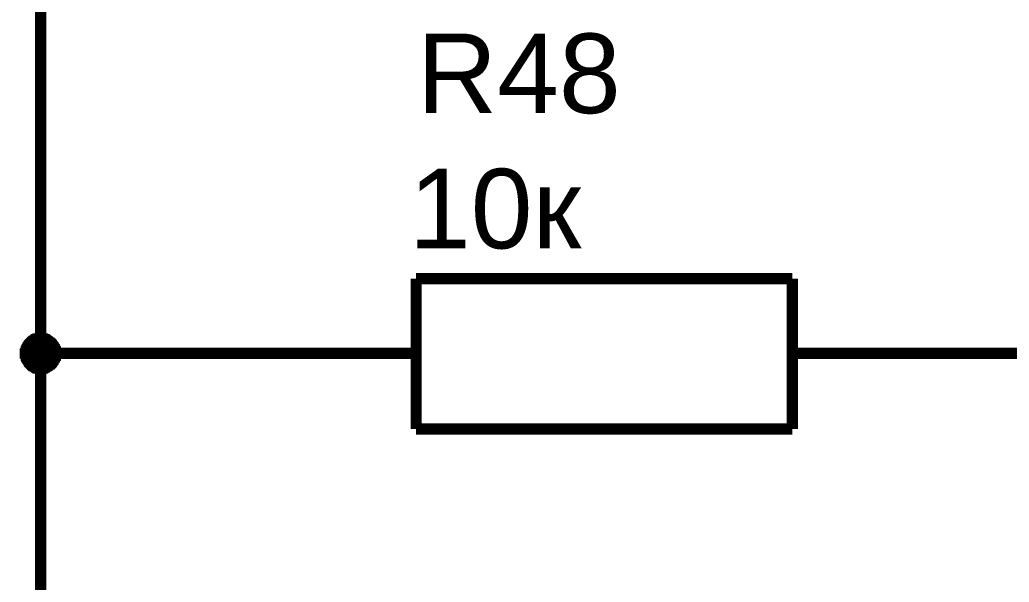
# Model space of a CAD drawing. Header units: millimetres. Extents: x 0 to 594, y 0 to 420.
# Drawn here: x 494.72 to 521.06, y 293.35 to 308.31 of the extents above; entities that cross this region are included whole.
import ezdxf

# ---------------------------------------------------------------- set-up
doc = ezdxf.new("R2010")
doc.units = ezdxf.units.MM
doc.layers.add('Sheet', color=255, linetype='Continuous')
doc.styles.get("Standard").update_dxf_attribs({"font": 'arial.ttf'})

msp = doc.modelspace()

# ---------------------------------------------------------------- linework, layer by layer
at = {"layer": 'Sheet', "color": 0}
for points, const_width in [([(500.277, 299.432), (495.282, 299.432), (495.282, 314.884)], 0.3), ([(515.284, 301.421), (505.273, 301.421)], 0.3), ([(505.273, 297.421), (505.273, 301.421)], 0.3), ([(515.284, 301.421), (515.284, 297.421)], 0.3), ([(494.774, 299.432), (494.774, 299.453), (494.774, 299.474), (494.774, 299.516), (494.774, 299.537), (494.795, 299.559), (494.795, 299.58), (494.795, 299.601), (494.817, 299.622), (494.817, 299.643), (494.838, 299.664), (494.838, 299.686), (494.859, 299.707), (494.88, 299.728), (494.88, 299.749), (494.901, 299.77), (494.922, 299.791), (494.944, 299.813), (494.944, 299.813), (494.965, 299.834), (494.986, 299.855), (495.007, 299.855), (495.028, 299.876), (495.049, 299.897), (495.071, 299.897), (495.092, 299.918), (495.134, 299.918), (495.155, 299.918), (495.176, 299.94), (495.198, 299.94), (495.219, 299.94), (495.261, 299.94), (495.282, 299.94)], 0.0991), ([(494.774, 299.432), (494.774, 299.453), (494.774, 299.474), (494.774, 299.516), (494.774, 299.537), (494.795, 299.559), (494.795, 299.58), (494.795, 299.601), (494.817, 299.622), (494.817, 299.643), (494.838, 299.664), (494.838, 299.686), (494.859, 299.707), (494.88, 299.728), (494.88, 299.749), (494.901, 299.77), (494.922, 299.791), (494.944, 299.813), (494.944, 299.813), (494.965, 299.834), (494.986, 299.855), (495.007, 299.855), (495.028, 299.876), (495.049, 299.897), (495.071, 299.897), (495.092, 299.918), (495.134, 299.918), (495.155, 299.918), (495.176, 299.94), (495.198, 299.94), (495.219, 299.94), (495.261, 299.94), (495.282, 299.94)], 0.0991), ([(494.774, 299.432), (494.774, 299.453), (494.774, 299.474), (494.774, 299.516), (494.774, 299.537), (494.795, 299.559), (494.795, 299.58), (494.795, 299.601), (494.817, 299.622), (494.817, 299.643), (494.838, 299.664), (494.838, 299.686), (494.859, 299.707), (494.88, 299.728), (494.88, 299.749), (494.901, 299.77), (494.922, 299.791), (494.944, 299.813), (494.944, 299.813), (494.965, 299.834), (494.986, 299.855), (495.007, 299.855), (495.028, 299.876), (495.049, 299.897), (495.071, 299.897), (495.092, 299.918), (495.134, 299.918), (495.155, 299.918), (495.176, 299.94), (495.198, 299.94), (495.219, 299.94), (495.261, 299.94), (495.282, 299.94)], 0.0991), ([(494.774, 299.432), (494.774, 299.453), (494.774, 299.474), (494.774, 299.516), (494.774, 299.537), (494.795, 299.559), (494.795, 299.58), (494.795, 299.601), (494.817, 299.622), (494.817, 299.643), (494.838, 299.664), (494.838, 299.686), (494.859, 299.707), (494.88, 299.728), (494.88, 299.749), (494.901, 299.77), (494.922, 299.791), (494.944, 299.813), (494.944, 299.813), (494.965, 299.834), (494.986, 299.855), (495.007, 299.855), (495.028, 299.876), (495.049, 299.897), (495.071, 299.897), (495.092, 299.918), (495.134, 299.918), (495.155, 299.918), (495.176, 299.94), (495.198, 299.94), (495.219, 299.94), (495.261, 299.94), (495.282, 299.94)], 0.0991), ([(494.774, 299.432), (494.774, 299.453), (494.774, 299.474), (494.774, 299.516), (494.774, 299.537), (494.795, 299.559), (494.795, 299.58), (494.795, 299.601), (494.817, 299.622), (494.817, 299.643), (494.838, 299.664), (494.838, 299.686), (494.859, 299.707), (494.88, 299.728), (494.88, 299.749), (494.901, 299.77), (494.922, 299.791), (494.944, 299.813), (494.944, 299.813), (494.965, 299.834), (494.986, 299.855), (495.007, 299.855), (495.028, 299.876), (495.049, 299.897), (495.071, 299.897), (495.092, 299.918), (495.134, 299.918), (495.155, 299.918), (495.176, 299.94), (495.198, 299.94), (495.219, 299.94), (495.261, 299.94), (495.282, 299.94)], 0.0991), ([(494.774, 299.432), (494.774, 299.453), (494.774, 299.474), (494.774, 299.516), (494.774, 299.537), (494.795, 299.559), (494.795, 299.58), (494.795, 299.601), (494.817, 299.622), (494.817, 299.643), (494.838, 299.664), (494.838, 299.686), (494.859, 299.707), (494.88, 299.728), (494.88, 299.749), (494.901, 299.77), (494.922, 299.791), (494.944, 299.813), (494.944, 299.813), (494.965, 299.834), (494.986, 299.855), (495.007, 299.855), (495.028, 299.876), (495.049, 299.897), (495.071, 299.897), (495.092, 299.918), (495.134, 299.918), (495.155, 299.918), (495.176, 299.94), (495.198, 299.94), (495.219, 299.94), (495.261, 299.94), (495.282, 299.94)], 0.0991), ([(494.774, 299.432), (494.774, 299.453), (494.774, 299.474), (494.774, 299.516), (494.774, 299.537), (494.795, 299.559), (494.795, 299.58), (494.795, 299.601), (494.817, 299.622), (494.817, 299.643), (494.838, 299.664), (494.838, 299.686), (494.859, 299.707), (494.88, 299.728), (494.88, 299.749), (494.901, 299.77), (494.922, 299.791), (494.944, 299.813), (494.944, 299.813), (494.965, 299.834), (494.986, 299.855), (495.007, 299.855), (495.028, 299.876), (495.049, 299.897), (495.071, 299.897), (495.092, 299.918), (495.134, 299.918), (495.155, 299.918), (495.176, 299.94), (495.198, 299.94), (495.219, 299.94), (495.261, 299.94), (495.282, 299.94)], 0.0991), ([(494.774, 299.432), (494.774, 299.453), (494.774, 299.474), (494.774, 299.516), (494.774, 299.537), (494.795, 299.559), (494.795, 299.58), (494.795, 299.601), (494.817, 299.622), (494.817, 299.643), (494.838, 299.664), (494.838, 299.686), (494.859, 299.707), (494.88, 299.728), (494.88, 299.749), (494.901, 299.77), (494.922, 299.791), (494.944, 299.813), (494.944, 299.813), (494.965, 299.834), (494.986, 299.855), (495.007, 299.855), (495.028, 299.876), (495.049, 299.897), (495.071, 299.897), (495.092, 299.918), (495.134, 299.918), (495.155, 299.918), (495.176, 299.94), (495.198, 299.94), (495.219, 299.94), (495.261, 299.94), (495.282, 299.94)], 0.0991), ([(495.282, 299.94), (495.282, 299.94)], 0.0991), ([(495.282, 299.94), (495.303, 299.94), (495.325, 299.94), (495.367, 299.94), (495.388, 299.94), (495.409, 299.918), (495.43, 299.918), (495.452, 299.918), (495.473, 299.897), (495.494, 299.897), (495.515, 299.876), (495.536, 299.855), (495.557, 299.855), (495.579, 299.834), (495.6, 299.813), (495.621, 299.813), (495.642, 299.791), (495.663, 299.77), (495.663, 299.749), (495.684, 299.728), (495.706, 299.707), (495.706, 299.686), (495.727, 299.664), (495.748, 299.643), (495.748, 299.622), (495.769, 299.601), (495.769, 299.58), (495.769, 299.559), (495.79, 299.537), (495.79, 299.516), (495.79, 299.474), (495.79, 299.453), (495.79, 299.432)], 0.0991), ([(495.282, 299.94), (495.282, 299.94)], 0.0991), ([(495.282, 299.94), (495.303, 299.94), (495.325, 299.94), (495.367, 299.94), (495.388, 299.94), (495.409, 299.918), (495.43, 299.918), (495.452, 299.918), (495.473, 299.897), (495.494, 299.897), (495.515, 299.876), (495.536, 299.855), (495.557, 299.855), (495.579, 299.834), (495.6, 299.813), (495.621, 299.813), (495.642, 299.791), (495.663, 299.77), (495.663, 299.749), (495.684, 299.728), (495.706, 299.707), (495.706, 299.686), (495.727, 299.664), (495.748, 299.643), (495.748, 299.622), (495.769, 299.601), (495.769, 299.58), (495.769, 299.559), (495.79, 299.537), (495.79, 299.516), (495.79, 299.474), (495.79, 299.453), (495.79, 299.432)], 0.0991), ([(495.282, 299.94), (495.282, 299.94)], 0.0991), ([(495.282, 299.94), (495.303, 299.94), (495.325, 299.94), (495.367, 299.94), (495.388, 299.94), (495.409, 299.918), (495.43, 299.918), (495.452, 299.918), (495.473, 299.897), (495.494, 299.897), (495.515, 299.876), (495.536, 299.855), (495.557, 299.855), (495.579, 299.834), (495.6, 299.813), (495.621, 299.813), (495.642, 299.791), (495.663, 299.77), (495.663, 299.749), (495.684, 299.728), (495.706, 299.707), (495.706, 299.686), (495.727, 299.664), (495.748, 299.643), (495.748, 299.622), (495.769, 299.601), (495.769, 299.58), (495.769, 299.559), (495.79, 299.537), (495.79, 299.516), (495.79, 299.474), (495.79, 299.453), (495.79, 299.432)], 0.0991), ([(495.282, 299.94), (495.282, 299.94)], 0.0991), ([(495.282, 299.94), (495.303, 299.94), (495.325, 299.94), (495.367, 299.94), (495.388, 299.94), (495.409, 299.918), (495.43, 299.918), (495.452, 299.918), (495.473, 299.897), (495.494, 299.897), (495.515, 299.876), (495.536, 299.855), (495.557, 299.855), (495.579, 299.834), (495.6, 299.813), (495.621, 299.813), (495.642, 299.791), (495.663, 299.77), (495.663, 299.749), (495.684, 299.728), (495.706, 299.707), (495.706, 299.686), (495.727, 299.664), (495.748, 299.643), (495.748, 299.622), (495.769, 299.601), (495.769, 299.58), (495.769, 299.559), (495.79, 299.537), (495.79, 299.516), (495.79, 299.474), (495.79, 299.453), (495.79, 299.432)], 0.0991), ([(495.282, 299.94), (495.282, 299.94)], 0.0991), ([(495.282, 299.94), (495.303, 299.94), (495.325, 299.94), (495.367, 299.94), (495.388, 299.94), (495.409, 299.918), (495.43, 299.918), (495.452, 299.918), (495.473, 299.897), (495.494, 299.897), (495.515, 299.876), (495.536, 299.855), (495.557, 299.855), (495.579, 299.834), (495.6, 299.813), (495.621, 299.813), (495.642, 299.791), (495.663, 299.77), (495.663, 299.749), (495.684, 299.728), (495.706, 299.707), (495.706, 299.686), (495.727, 299.664), (495.748, 299.643), (495.748, 299.622), (495.769, 299.601), (495.769, 299.58), (495.769, 299.559), (495.79, 299.537), (495.79, 299.516), (495.79, 299.474), (495.79, 299.453), (495.79, 299.432)], 0.0991), ([(495.282, 299.94), (495.282, 299.94)], 0.0991), ([(495.282, 299.94), (495.303, 299.94), (495.325, 299.94), (495.367, 299.94), (495.388, 299.94), (495.409, 299.918), (495.43, 299.918), (495.452, 299.918), (495.473, 299.897), (495.494, 299.897), (495.515, 299.876), (495.536, 299.855), (495.557, 299.855), (495.579, 299.834), (495.6, 299.813), (495.621, 299.813), (495.642, 299.791), (495.663, 299.77), (495.663, 299.749), (495.684, 299.728), (495.706, 299.707), (495.706, 299.686), (495.727, 299.664), (495.748, 299.643), (495.748, 299.622), (495.769, 299.601), (495.769, 299.58), (495.769, 299.559), (495.79, 299.537), (495.79, 299.516), (495.79, 299.474), (495.79, 299.453), (495.79, 299.432)], 0.0991), ([(495.282, 299.94), (495.282, 299.94)], 0.0991), ([(495.282, 299.94), (495.303, 299.94), (495.325, 299.94), (495.367, 299.94), (495.388, 299.94), (495.409, 299.918), (495.43, 299.918), (495.452, 299.918), (495.473, 299.897), (495.494, 299.897), (495.515, 299.876), (495.536, 299.855), (495.557, 299.855), (495.579, 299.834), (495.6, 299.813), (495.621, 299.813), (495.642, 299.791), (495.663, 299.77), (495.663, 299.749), (495.684, 299.728), (495.706, 299.707), (495.706, 299.686), (495.727, 299.664), (495.748, 299.643), (495.748, 299.622), (495.769, 299.601), (495.769, 299.58), (495.769, 299.559), (495.79, 299.537), (495.79, 299.516), (495.79, 299.474), (495.79, 299.453), (495.79, 299.432)], 0.0991), ([(495.282, 299.94), (495.282, 299.94)], 0.0991), ([(495.282, 299.94), (495.303, 299.94), (495.325, 299.94), (495.367, 299.94), (495.388, 299.94), (495.409, 299.918), (495.43, 299.918), (495.452, 299.918), (495.473, 299.897), (495.494, 299.897), (495.515, 299.876), (495.536, 299.855), (495.557, 299.855), (495.579, 299.834), (495.6, 299.813), (495.621, 299.813), (495.642, 299.791), (495.663, 299.77), (495.663, 299.749), (495.684, 299.728), (495.706, 299.707), (495.706, 299.686), (495.727, 299.664), (495.748, 299.643), (495.748, 299.622), (495.769, 299.601), (495.769, 299.58), (495.769, 299.559), (495.79, 299.537), (495.79, 299.516), (495.79, 299.474), (495.79, 299.453), (495.79, 299.432)], 0.0991), ([(495.282, 298.923), (495.261, 298.923), (495.219, 298.923), (495.198, 298.923), (495.176, 298.923), (495.155, 298.945), (495.134, 298.945), (495.092, 298.945), (495.071, 298.966), (495.049, 298.966), (495.028, 298.987), (495.007, 299.008), (494.986, 299.008), (494.965, 299.029), (494.944, 299.05), (494.944, 299.05), (494.922, 299.072), (494.901, 299.093), (494.88, 299.114), (494.88, 299.135), (494.859, 299.156), (494.838, 299.178), (494.838, 299.199), (494.817, 299.22), (494.817, 299.241), (494.795, 299.262), (494.795, 299.283), (494.795, 299.305), (494.774, 299.326), (494.774, 299.347), (494.774, 299.389), (494.774, 299.41), (494.774, 299.432)], 0.0991), ([(494.774, 299.432), (494.774, 299.432)], 0.0991), ([(495.282, 298.923), (495.261, 298.923), (495.219, 298.923), (495.198, 298.923), (495.176, 298.923), (495.155, 298.945), (495.134, 298.945), (495.092, 298.945), (495.071, 298.966), (495.049, 298.966), (495.028, 298.987), (495.007, 299.008), (494.986, 299.008), (494.965, 299.029), (494.944, 299.05), (494.944, 299.05), (494.922, 299.072), (494.901, 299.093), (494.88, 299.114), (494.88, 299.135), (494.859, 299.156), (494.838, 299.178), (494.838, 299.199), (494.817, 299.22), (494.817, 299.241), (494.795, 299.262), (494.795, 299.283), (494.795, 299.305), (494.774, 299.326), (494.774, 299.347), (494.774, 299.389), (494.774, 299.41), (494.774, 299.432)], 0.0991), ([(494.774, 299.432), (494.774, 299.432)], 0.0991), ([(495.282, 298.923), (495.261, 298.923), (495.219, 298.923), (495.198, 298.923), (495.176, 298.923), (495.155, 298.945), (495.134, 298.945), (495.092, 298.945), (495.071, 298.966), (495.049, 298.966), (495.028, 298.987), (495.007, 299.008), (494.986, 299.008), (494.965, 299.029), (494.944, 299.05), (494.944, 299.05), (494.922, 299.072), (494.901, 299.093), (494.88, 299.114), (494.88, 299.135), (494.859, 299.156), (494.838, 299.178), (494.838, 299.199), (494.817, 299.22), (494.817, 299.241), (494.795, 299.262), (494.795, 299.283), (494.795, 299.305), (494.774, 299.326), (494.774, 299.347), (494.774, 299.389), (494.774, 299.41), (494.774, 299.432)], 0.0991), ([(494.774, 299.432), (494.774, 299.432)], 0.0991), ([(495.282, 298.923), (495.261, 298.923), (495.219, 298.923), (495.198, 298.923), (495.176, 298.923), (495.155, 298.945), (495.134, 298.945), (495.092, 298.945), (495.071, 298.966), (495.049, 298.966), (495.028, 298.987), (495.007, 299.008), (494.986, 299.008), (494.965, 299.029), (494.944, 299.05), (494.944, 299.05), (494.922, 299.072), (494.901, 299.093), (494.88, 299.114), (494.88, 299.135), (494.859, 299.156), (494.838, 299.178), (494.838, 299.199), (494.817, 299.22), (494.817, 299.241), (494.795, 299.262), (494.795, 299.283), (494.795, 299.305), (494.774, 299.326), (494.774, 299.347), (494.774, 299.389), (494.774, 299.41), (494.774, 299.432)], 0.0991), ([(494.774, 299.432), (494.774, 299.432)], 0.0991), ([(495.282, 298.923), (495.261, 298.923), (495.219, 298.923), (495.198, 298.923), (495.176, 298.923), (495.155, 298.945), (495.134, 298.945), (495.092, 298.945), (495.071, 298.966), (495.049, 298.966), (495.028, 298.987), (495.007, 299.008), (494.986, 299.008), (494.965, 299.029), (494.944, 299.05), (494.944, 299.05), (494.922, 299.072), (494.901, 299.093), (494.88, 299.114), (494.88, 299.135), (494.859, 299.156), (494.838, 299.178), (494.838, 299.199), (494.817, 299.22), (494.817, 299.241), (494.795, 299.262), (494.795, 299.283), (494.795, 299.305), (494.774, 299.326), (494.774, 299.347), (494.774, 299.389), (494.774, 299.41), (494.774, 299.432)], 0.0991), ([(494.774, 299.432), (494.774, 299.432)], 0.0991), ([(495.282, 298.923), (495.261, 298.923), (495.219, 298.923), (495.198, 298.923), (495.176, 298.923), (495.155, 298.945), (495.134, 298.945), (495.092, 298.945), (495.071, 298.966), (495.049, 298.966), (495.028, 298.987), (495.007, 299.008), (494.986, 299.008), (494.965, 299.029), (494.944, 299.05), (494.944, 299.05), (494.922, 299.072), (494.901, 299.093), (494.88, 299.114), (494.88, 299.135), (494.859, 299.156), (494.838, 299.178), (494.838, 299.199), (494.817, 299.22), (494.817, 299.241), (494.795, 299.262), (494.795, 299.283), (494.795, 299.305), (494.774, 299.326), (494.774, 299.347), (494.774, 299.389), (494.774, 299.41), (494.774, 299.432)], 0.0991), ([(494.774, 299.432), (494.774, 299.432)], 0.0991), ([(495.282, 298.923), (495.261, 298.923), (495.219, 298.923), (495.198, 298.923), (495.176, 298.923), (495.155, 298.945), (495.134, 298.945), (495.092, 298.945), (495.071, 298.966), (495.049, 298.966), (495.028, 298.987), (495.007, 299.008), (494.986, 299.008), (494.965, 299.029), (494.944, 299.05), (494.944, 299.05), (494.922, 299.072), (494.901, 299.093), (494.88, 299.114), (494.88, 299.135), (494.859, 299.156), (494.838, 299.178), (494.838, 299.199), (494.817, 299.22), (494.817, 299.241), (494.795, 299.262), (494.795, 299.283), (494.795, 299.305), (494.774, 299.326), (494.774, 299.347), (494.774, 299.389), (494.774, 299.41), (494.774, 299.432)], 0.0991), ([(494.774, 299.432), (494.774, 299.432)], 0.0991), ([(495.282, 298.923), (495.261, 298.923), (495.219, 298.923), (495.198, 298.923), (495.176, 298.923), (495.155, 298.945), (495.134, 298.945), (495.092, 298.945), (495.071, 298.966), (495.049, 298.966), (495.028, 298.987), (495.007, 299.008), (494.986, 299.008), (494.965, 299.029), (494.944, 299.05), (494.944, 299.05), (494.922, 299.072), (494.901, 299.093), (494.88, 299.114), (494.88, 299.135), (494.859, 299.156), (494.838, 299.178), (494.838, 299.199), (494.817, 299.22), (494.817, 299.241), (494.795, 299.262), (494.795, 299.283), (494.795, 299.305), (494.774, 299.326), (494.774, 299.347), (494.774, 299.389), (494.774, 299.41), (494.774, 299.432)], 0.0991), ([(494.774, 299.432), (494.774, 299.432)], 0.0991), ([(495.282, 284.89), (495.282, 299.432)], 0.3), ([(495.79, 299.432), (495.79, 299.41), (495.79, 299.389), (495.79, 299.347), (495.79, 299.326), (495.769, 299.305), (495.769, 299.283), (495.769, 299.262), (495.748, 299.241), (495.748, 299.22), (495.727, 299.199), (495.706, 299.178), (495.706, 299.156), (495.684, 299.135), (495.663, 299.114), (495.663, 299.093), (495.642, 299.072), (495.621, 299.05), (495.6, 299.05), (495.579, 299.029), (495.557, 299.008), (495.536, 299.008), (495.515, 298.987), (495.494, 298.966), (495.473, 298.966), (495.452, 298.945), (495.43, 298.945), (495.409, 298.945), (495.388, 298.923), (495.367, 298.923), (495.325, 298.923), (495.303, 298.923), (495.282, 298.923)], 0.0991), ([(495.79, 299.432), (495.79, 299.41), (495.79, 299.389), (495.79, 299.347), (495.79, 299.326), (495.769, 299.305), (495.769, 299.283), (495.769, 299.262), (495.748, 299.241), (495.748, 299.22), (495.727, 299.199), (495.706, 299.178), (495.706, 299.156), (495.684, 299.135), (495.663, 299.114), (495.663, 299.093), (495.642, 299.072), (495.621, 299.05), (495.6, 299.05), (495.579, 299.029), (495.557, 299.008), (495.536, 299.008), (495.515, 298.987), (495.494, 298.966), (495.473, 298.966), (495.452, 298.945), (495.43, 298.945), (495.409, 298.945), (495.388, 298.923), (495.367, 298.923), (495.325, 298.923), (495.303, 298.923), (495.282, 298.923)], 0.0991), ([(495.79, 299.432), (495.79, 299.41), (495.79, 299.389), (495.79, 299.347), (495.79, 299.326), (495.769, 299.305), (495.769, 299.283), (495.769, 299.262), (495.748, 299.241), (495.748, 299.22), (495.727, 299.199), (495.706, 299.178), (495.706, 299.156), (495.684, 299.135), (495.663, 299.114), (495.663, 299.093), (495.642, 299.072), (495.621, 299.05), (495.6, 299.05), (495.579, 299.029), (495.557, 299.008), (495.536, 299.008), (495.515, 298.987), (495.494, 298.966), (495.473, 298.966), (495.452, 298.945), (495.43, 298.945), (495.409, 298.945), (495.388, 298.923), (495.367, 298.923), (495.325, 298.923), (495.303, 298.923), (495.282, 298.923)], 0.0991), ([(495.79, 299.432), (495.79, 299.41), (495.79, 299.389), (495.79, 299.347), (495.79, 299.326), (495.769, 299.305), (495.769, 299.283), (495.769, 299.262), (495.748, 299.241), (495.748, 299.22), (495.727, 299.199), (495.706, 299.178), (495.706, 299.156), (495.684, 299.135), (495.663, 299.114), (495.663, 299.093), (495.642, 299.072), (495.621, 299.05), (495.6, 299.05), (495.579, 299.029), (495.557, 299.008), (495.536, 299.008), (495.515, 298.987), (495.494, 298.966), (495.473, 298.966), (495.452, 298.945), (495.43, 298.945), (495.409, 298.945), (495.388, 298.923), (495.367, 298.923), (495.325, 298.923), (495.303, 298.923), (495.282, 298.923)], 0.0991), ([(495.79, 299.432), (495.79, 299.41), (495.79, 299.389), (495.79, 299.347), (495.79, 299.326), (495.769, 299.305), (495.769, 299.283), (495.769, 299.262), (495.748, 299.241), (495.748, 299.22), (495.727, 299.199), (495.706, 299.178), (495.706, 299.156), (495.684, 299.135), (495.663, 299.114), (495.663, 299.093), (495.642, 299.072), (495.621, 299.05), (495.6, 299.05), (495.579, 299.029), (495.557, 299.008), (495.536, 299.008), (495.515, 298.987), (495.494, 298.966), (495.473, 298.966), (495.452, 298.945), (495.43, 298.945), (495.409, 298.945), (495.388, 298.923), (495.367, 298.923), (495.325, 298.923), (495.303, 298.923), (495.282, 298.923)], 0.0991), ([(495.79, 299.432), (495.79, 299.41), (495.79, 299.389), (495.79, 299.347), (495.79, 299.326), (495.769, 299.305), (495.769, 299.283), (495.769, 299.262), (495.748, 299.241), (495.748, 299.22), (495.727, 299.199), (495.706, 299.178), (495.706, 299.156), (495.684, 299.135), (495.663, 299.114), (495.663, 299.093), (495.642, 299.072), (495.621, 299.05), (495.6, 299.05), (495.579, 299.029), (495.557, 299.008), (495.536, 299.008), (495.515, 298.987), (495.494, 298.966), (495.473, 298.966), (495.452, 298.945), (495.43, 298.945), (495.409, 298.945), (495.388, 298.923), (495.367, 298.923), (495.325, 298.923), (495.303, 298.923), (495.282, 298.923)], 0.0991), ([(495.79, 299.432), (495.79, 299.41), (495.79, 299.389), (495.79, 299.347), (495.79, 299.326), (495.769, 299.305), (495.769, 299.283), (495.769, 299.262), (495.748, 299.241), (495.748, 299.22), (495.727, 299.199), (495.706, 299.178), (495.706, 299.156), (495.684, 299.135), (495.663, 299.114), (495.663, 299.093), (495.642, 299.072), (495.621, 299.05), (495.6, 299.05), (495.579, 299.029), (495.557, 299.008), (495.536, 299.008), (495.515, 298.987), (495.494, 298.966), (495.473, 298.966), (495.452, 298.945), (495.43, 298.945), (495.409, 298.945), (495.388, 298.923), (495.367, 298.923), (495.325, 298.923), (495.303, 298.923), (495.282, 298.923)], 0.0991), ([(495.79, 299.432), (495.79, 299.41), (495.79, 299.389), (495.79, 299.347), (495.79, 299.326), (495.769, 299.305), (495.769, 299.283), (495.769, 299.262), (495.748, 299.241), (495.748, 299.22), (495.727, 299.199), (495.706, 299.178), (495.706, 299.156), (495.684, 299.135), (495.663, 299.114), (495.663, 299.093), (495.642, 299.072), (495.621, 299.05), (495.6, 299.05), (495.579, 299.029), (495.557, 299.008), (495.536, 299.008), (495.515, 298.987), (495.494, 298.966), (495.473, 298.966), (495.452, 298.945), (495.43, 298.945), (495.409, 298.945), (495.388, 298.923), (495.367, 298.923), (495.325, 298.923), (495.303, 298.923), (495.282, 298.923)], 0.0991), ([(495.79, 299.432), (495.79, 299.432), (495.79, 299.432), (495.79, 299.432), (495.79, 299.432), (495.79, 299.432), (495.79, 299.432), (495.79, 299.432), (495.79, 299.432), (495.79, 299.432), (495.79, 299.432), (495.79, 299.432), (495.79, 299.432), (495.79, 299.432), (495.79, 299.432), (495.79, 299.432), (495.79, 299.432), (495.79, 299.432), (495.79, 299.432), (495.79, 299.432), (495.79, 299.432), (495.79, 299.432), (495.79, 299.432), (495.79, 299.432), (495.79, 299.432), (495.79, 299.432), (495.79, 299.432), (495.79, 299.432), (495.79, 299.432), (495.79, 299.432), (495.79, 299.432), (495.79, 299.432), (495.79, 299.432)], 0.0991), ([(495.79, 299.432), (495.79, 299.432)], 0.0991), ([(495.79, 299.432), (495.79, 299.432), (495.79, 299.432), (495.79, 299.432), (495.79, 299.432), (495.79, 299.432), (495.79, 299.432), (495.79, 299.432), (495.79, 299.432), (495.79, 299.432), (495.79, 299.432), (495.79, 299.432), (495.79, 299.432), (495.79, 299.432), (495.79, 299.432), (495.79, 299.432), (495.79, 299.432), (495.79, 299.432), (495.79, 299.432), (495.79, 299.432), (495.79, 299.432), (495.79, 299.432), (495.79, 299.432), (495.79, 299.432), (495.79, 299.432), (495.79, 299.432), (495.79, 299.432), (495.79, 299.432), (495.79, 299.432), (495.79, 299.432), (495.79, 299.432), (495.79, 299.432), (495.79, 299.432)], 0.0991), ([(495.79, 299.432), (495.79, 299.432)], 0.0991), ([(495.79, 299.432), (495.79, 299.432), (495.79, 299.432), (495.79, 299.432), (495.79, 299.432), (495.79, 299.432), (495.79, 299.432), (495.79, 299.432), (495.79, 299.432), (495.79, 299.432), (495.79, 299.432), (495.79, 299.432), (495.79, 299.432), (495.79, 299.432), (495.79, 299.432), (495.79, 299.432), (495.79, 299.432), (495.79, 299.432), (495.79, 299.432), (495.79, 299.432), (495.79, 299.432), (495.79, 299.432), (495.79, 299.432), (495.79, 299.432), (495.79, 299.432), (495.79, 299.432), (495.79, 299.432), (495.79, 299.432), (495.79, 299.432), (495.79, 299.432), (495.79, 299.432), (495.79, 299.432), (495.79, 299.432)], 0.0991), ([(495.79, 299.432), (495.79, 299.432)], 0.0991), ([(495.79, 299.432), (495.79, 299.432), (495.79, 299.432), (495.79, 299.432), (495.79, 299.432), (495.79, 299.432), (495.79, 299.432), (495.79, 299.432), (495.79, 299.432), (495.79, 299.432), (495.79, 299.432), (495.79, 299.432), (495.79, 299.432), (495.79, 299.432), (495.79, 299.432), (495.79, 299.432), (495.79, 299.432), (495.79, 299.432), (495.79, 299.432), (495.79, 299.432), (495.79, 299.432), (495.79, 299.432), (495.79, 299.432), (495.79, 299.432), (495.79, 299.432), (495.79, 299.432), (495.79, 299.432), (495.79, 299.432), (495.79, 299.432), (495.79, 299.432), (495.79, 299.432), (495.79, 299.432), (495.79, 299.432)], 0.0991), ([(495.79, 299.432), (495.79, 299.432)], 0.0991), ([(495.79, 299.432), (495.79, 299.432), (495.79, 299.432), (495.79, 299.432), (495.79, 299.432), (495.79, 299.432), (495.79, 299.432), (495.79, 299.432), (495.79, 299.432), (495.79, 299.432), (495.79, 299.432), (495.79, 299.432), (495.79, 299.432), (495.79, 299.432), (495.79, 299.432), (495.79, 299.432), (495.79, 299.432), (495.79, 299.432), (495.79, 299.432), (495.79, 299.432), (495.79, 299.432), (495.79, 299.432), (495.79, 299.432), (495.79, 299.432), (495.79, 299.432), (495.79, 299.432), (495.79, 299.432), (495.79, 299.432), (495.79, 299.432), (495.79, 299.432), (495.79, 299.432), (495.79, 299.432), (495.79, 299.432)], 0.0991), ([(495.79, 299.432), (495.79, 299.432)], 0.0991), ([(495.79, 299.432), (495.79, 299.432), (495.79, 299.432), (495.79, 299.432), (495.79, 299.432), (495.79, 299.432), (495.79, 299.432), (495.79, 299.432), (495.79, 299.432), (495.79, 299.432), (495.79, 299.432), (495.79, 299.432), (495.79, 299.432), (495.79, 299.432), (495.79, 299.432), (495.79, 299.432), (495.79, 299.432), (495.79, 299.432), (495.79, 299.432), (495.79, 299.432), (495.79, 299.432), (495.79, 299.432), (495.79, 299.432), (495.79, 299.432), (495.79, 299.432), (495.79, 299.432), (495.79, 299.432), (495.79, 299.432), (495.79, 299.432), (495.79, 299.432), (495.79, 299.432), (495.79, 299.432), (495.79, 299.432)], 0.0991), ([(495.79, 299.432), (495.79, 299.432)], 0.0991), ([(495.79, 299.432), (495.79, 299.432), (495.79, 299.432), (495.79, 299.432), (495.79, 299.432), (495.79, 299.432), (495.79, 299.432), (495.79, 299.432), (495.79, 299.432), (495.79, 299.432), (495.79, 299.432), (495.79, 299.432), (495.79, 299.432), (495.79, 299.432), (495.79, 299.432), (495.79, 299.432), (495.79, 299.432), (495.79, 299.432), (495.79, 299.432), (495.79, 299.432), (495.79, 299.432), (495.79, 299.432), (495.79, 299.432), (495.79, 299.432), (495.79, 299.432), (495.79, 299.432), (495.79, 299.432), (495.79, 299.432), (495.79, 299.432), (495.79, 299.432), (495.79, 299.432), (495.79, 299.432), (495.79, 299.432)], 0.0991), ([(495.79, 299.432), (495.79, 299.432)], 0.0991), ([(495.79, 299.432), (495.79, 299.432), (495.79, 299.432), (495.79, 299.432), (495.79, 299.432), (495.79, 299.432), (495.79, 299.432), (495.79, 299.432), (495.79, 299.432), (495.79, 299.432), (495.79, 299.432), (495.79, 299.432), (495.79, 299.432), (495.79, 299.432), (495.79, 299.432), (495.79, 299.432), (495.79, 299.432), (495.79, 299.432), (495.79, 299.432), (495.79, 299.432), (495.79, 299.432), (495.79, 299.432), (495.79, 299.432), (495.79, 299.432), (495.79, 299.432), (495.79, 299.432), (495.79, 299.432), (495.79, 299.432), (495.79, 299.432), (495.79, 299.432), (495.79, 299.432), (495.79, 299.432), (495.79, 299.432)], 0.0991), ([(495.79, 299.432), (495.79, 299.432)], 0.0991), ([(500.277, 299.432), (505.273, 299.432)], 0.3), ([(505.273, 299.432), (500.277, 299.432)], 0.3), ([(515.284, 299.432), (520.279, 299.432)], 0.3), ([(515.284, 299.432), (520.279, 299.432)], 0.3), ([(520.279, 299.432), (537.275, 299.432)], 0.3), ([(505.273, 297.421), (515.284, 297.421)], 0.3)]:
    msp.add_lwpolyline(points, dxfattribs=dict(at, const_width=const_width))
at = {"layer": 'Sheet', "color": 0, "const_width": 0.508}
msp.add_lwpolyline([(495.025, 299.44, 1), (495.533, 299.44, 1)], format="xyb", close=True, dxfattribs=at)

# ---------------------------------------------------------------- texts
at = {"layer": 'Sheet', "color": 0}
for s, p in [('R48', (505.294, 305.824)), ('10к', (505.082, 302.226))]:
    msp.add_text(s, height=2.1167, dxfattribs=at).set_placement(p)

doc.saveas('drawing.dxf')
